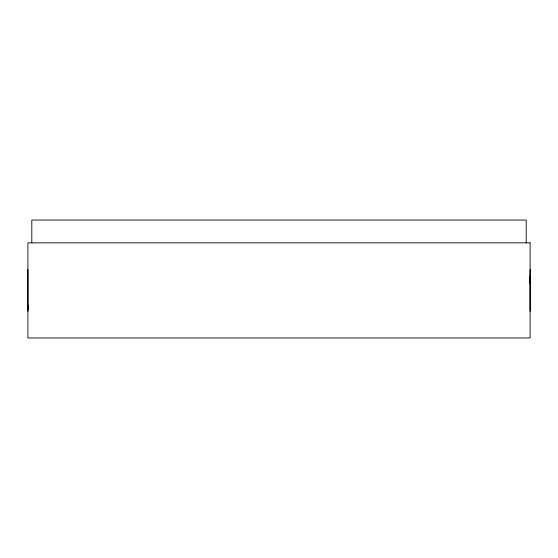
<?xml version="1.0" encoding="UTF-8"?>
<svg xmlns="http://www.w3.org/2000/svg" width="558" height="558" viewBox="0 0 558 558"><rect width="100%" height="100%" fill="white"/><g stroke="black" fill="none" stroke-linecap="round" stroke-linejoin="round"><path stroke-width="0.84" d="M27.9 311.336L27.9 269.486M530.1 311.294L530.1 269.486M526.194 242.856L526.194 220.033L31.806 220.033L31.806 242.856M28.193 309.711A20.688 2.099 -84.1 0 1 27.914 304.891M530.093 275.938A20.688 2.099 -84.1 0 1 529.807 283.527M530.1 242.856L27.9 242.856L27.9 337.967L530.1 337.967L530.1 242.856"/></g></svg>
